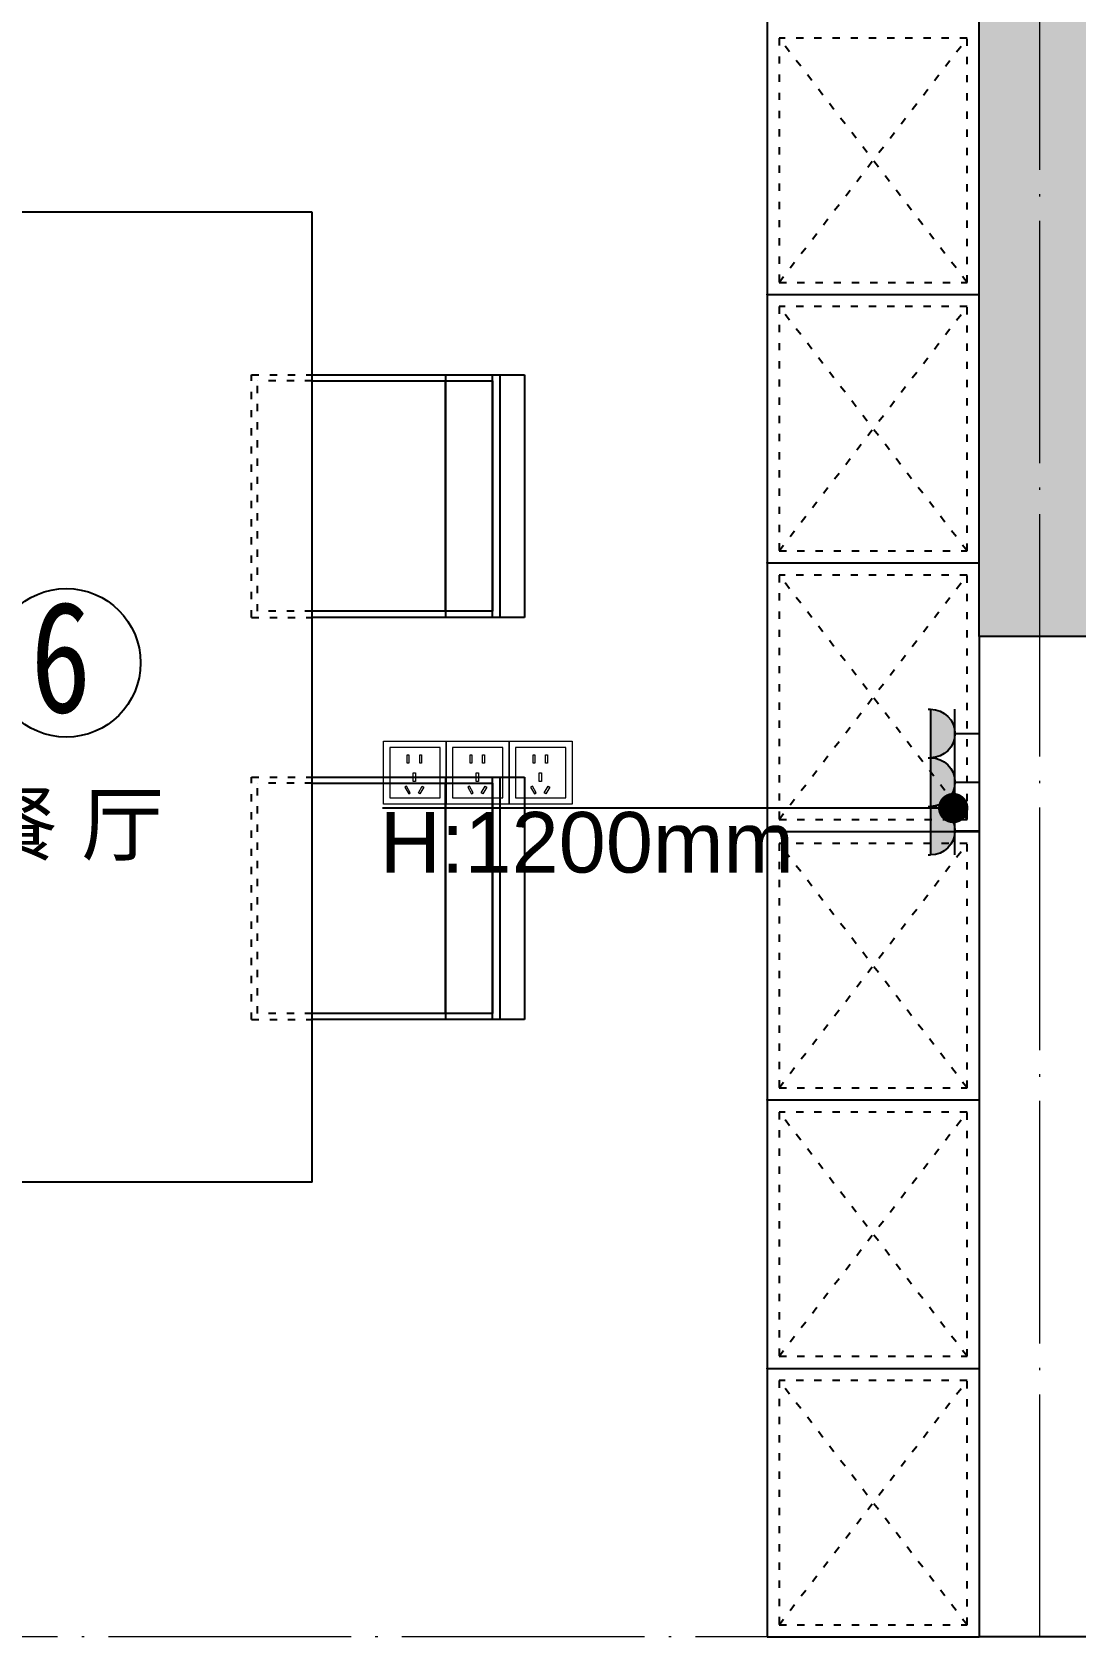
# Model space of a CAD drawing. Header units: inches. Extents: x -50945 to 250244, y -404780 to 18493.
# Drawn here: x 109137 to 110858, y -280179 to -277531 of the extents above; entities that cross this region are included whole.
import ezdxf

# ---------------------------------------------------------------- set-up
doc = ezdxf.new("R2010")
doc.units = ezdxf.units.IN
doc.header["$MEASUREMENT"] = 0
doc.linetypes.add('ACAD_ISO03W100', pattern=[30, 12, -18])
doc.linetypes.add('DOTE', pattern=[2.42, 2, -0.2, 0.02, -0.2])
doc.layers.add('0000插座', color=1, linetype='Continuous', lineweight=25)
doc.layers.add('0000照明', color=241, linetype='Continuous', lineweight=25)
for name, color, linetype in [('D-ARCHI', 250, 'Continuous'), ('EVH 立面填充', 8, 'Continuous'), ('IBS-182-原建筑非承重墙', 150, 'Continuous'), ('IBS-200-原建筑承重墙柱', 200, 'Continuous'), ('IDS-040-固定高家具', 40, 'Continuous'), ('IFF-51-活动家具', 51, 'Continuous'), ('房间编号', 50, 'Continuous')]:
    doc.layers.add(name, color=color, linetype=linetype)
doc.styles.add('ARI', font='', dxfattribs={"width": 0.8, "height": 200})
doc.styles.add('HBA-DIMT', font='ARCHS.SHX', dxfattribs={"width": 0.8})
doc.styles.add('MtXpl_Arial_Unicode_', font='Arial Unicode.ttf')
doc.styles.get("Standard").update_dxf_attribs({"font": 'Arial.ttf'})
doc.styles.get('ARI').set_extended_font_data('SimSun')
doc.dimstyles.new('HBA_40', dxfattribs={"dimscale": 50, "dimtxt": 2.5, "dimasz": 0.1, "dimexe": 2, "dimexo": 2.5, "dimgap": 0.6, "dimtad": 1, "dimdec": 0, "dimrnd": 5, "dimzin": 0, "dimtxsty": 'HBA-DIMT', "dimblk": 'HBA_DIMENSION_TICK', "dimblk1": 'HBA_DIMENSION_TICK', "dimblk2": 'HBA_DIMENSION_TICK', "dimcen": 0.125, "dimclrd": 44, "dimclre": 44, "dimclrt": 2, "dimadec": 0, "dimazin": 0, "dimtfac": 1, "dimtdec": 0, "dimtix": 1, "dimtmove": 1, "dimatfit": 3, "dimldrblk": 'HBA_Leader_Dot', "dimfxl": 0, "dimtvp": 1, "dimtfill": 1, "dimtolj": 1, "dimtzin": 0, "dimarcsym": 0})

# ---------------------------------------------------------------- blocks, each defined once
blk = doc.blocks.new('_LINKPT1')
blk.add_line((0, 0), (0, 0))
blk = doc.blocks.new('M_X23')
for p, q in [((-0.5, 1.05), (-0.5, 1)), ((-0.5, 1), (0.5, 1)), ((0.5, 1.05), (0.5, 1)), ((0.5, 0.5), (-0.5, 0.5)), ((0, 0.5), (0, 0))]:
    blk.add_line(p, q)
blk.add_arc((0, 1), 0.5, 180, 0)
for points in [[(0.433, 0.75), (-0.433, 0.75), (0.5, 1), (-0.5, 1)], [(0.25, 0.567), (-0.25, 0.567), (0.433, 0.75), (-0.433, 0.75)], [(0, 0.5), (0, 0.5), (0.25, 0.567), (-0.25, 0.567)]]:
    blk.add_solid(points)
blk.add_blockref('_LINKPT1', (0.001, 0))
at = {"width": 0.8, "flags": 9}
blk.add_attdef('A', (0, 0), '', height=0.00002, dxfattribs=at)
blk = doc.blocks.new('HBA_DIMENSION_TICK')
at = {"color": 0, "linetype": 'ByBlock'}
for p, q in [((-10, 0), (0, 0)), ((0, 0), (10, 0))]:
    blk.add_line(p, q, dxfattribs=at)
at = {"color": 50, "linetype": 'ByBlock'}
blk.add_solid([(-10, -7), (-7, -10), (7, 10), (10, 7)], dxfattribs=at)
blk = doc.blocks.new('HBA_Leader_Dot')
at = {"color": 0, "linetype": 'ByBlock'}
blk.add_line((-5, 0), (-10, 0), dxfattribs=at)
at = {"color": 0, "linetype": 'ByBlock', "const_width": 5}
blk.add_lwpolyline([(-2.5, 0, 1), (2.5, 0, 1)], format="xyb", close=True, dxfattribs=at)
blk = doc.blocks.new('h46jtr')
at = {"lineweight": 0}
for points in [[(4759.4, 50.76), (4763.7, 50.76), (4763.7, 46.46), (4759.4, 46.46)], [(4763.27, 50.33), (4759.83, 50.33), (4759.83, 46.89), (4763.27, 46.89)], [(4761.03, 49.83), (4761.14, 49.83), (4761.14, 49.26), (4761.03, 49.26)], [(4761.88, 49.83), (4762, 49.83), (4762, 49.26), (4761.88, 49.26)], [(4761.44, 48.58), (4761.59, 48.58), (4761.59, 48), (4761.44, 48)], [(4760.98, 47.68), (4760.86, 47.61), (4761.13, 47.16), (4761.24, 47.22)], [(4762.05, 47.68), (4762.16, 47.61), (4761.9, 47.16), (4761.79, 47.22)]]:
    blk.add_lwpolyline(points, close=True, dxfattribs=at)

msp = doc.modelspace()

# ---------------------------------------------------------------- hatches: boundary and pattern name
at = {"layer": 'EVH 立面填充'}
h = msp.add_hatch(color=256, dxfattribs=at)
h.dxf.hatch_style = 1
h.paths.add_polyline_path([(110698.67, -277078.62), (110698.67, -278528.62), (110918.67, -278528.62), (110918.67, -276838.62), (110488.67, -276838.62), (110488.67, -277078.62)])

# ---------------------------------------------------------------- linework, layer by layer
for p in [(110348.67, -277964.33), (110348.67, -278407.19), (110348.67, -278850.05), (110348.67, -279292.9), (110348.67, -279735.76)]:
    msp.add_point(p)
at = {"layer": 'D-ARCHI', "color": 251, "linetype": 'DOTE', "lineweight": 5, "ltscale": 200}
for p, q in [((110798.67, -280178.62), (110798.67, -272638.38)), ((116438.67, -280178.62), (96111.41, -280178.62))]:
    msp.add_line(p, q, dxfattribs=at)
at = {"layer": 'IBS-182-原建筑非承重墙'}
for p in [(110698.67, -278528.62), (111018.67, -280178.62)]:
    msp.add_line(p, (110698.67, -280178.62), dxfattribs=at)
at = {"layer": 'IBS-200-原建筑承重墙柱', "ltscale": 0.02}
for p, q in [((110698.67, -278528.62), (110698.67, -277078.62)), ((110918.67, -278528.62), (110698.67, -278528.62))]:
    msp.add_line(p, q, dxfattribs=at)
at = {"layer": 'IDS-040-固定高家具'}
for p, q in [((110348.67, -277078.62), (110348.67, -280178.62)), ((110348.67, -277964.33), (110698.67, -277964.33)), ((110348.67, -278407.19), (110698.67, -278407.19)), ((110348.67, -278850.05), (110698.67, -278850.05)), ((110348.67, -279292.9), (110698.67, -279292.9)), ((110348.67, -279735.76), (110698.67, -279735.76)), ((110348.67, -280178.62), (110698.67, -280178.62))]:
    msp.add_line(p, q, dxfattribs=at)
at = {"layer": 'IDS-040-固定高家具', "linetype": 'ACAD_ISO03W100'}
for p, q in [((110368.67, -277944.33), (110678.67, -277541.48)), ((110678.67, -277944.33), (110368.67, -277541.48)), ((110368.67, -278387.19), (110678.67, -277984.33)), ((110678.67, -278387.19), (110368.67, -277984.33)), ((110368.67, -278830.05), (110678.67, -278427.19)), ((110678.67, -278830.05), (110368.67, -278427.19)), ((110368.67, -279272.9), (110678.67, -278870.05)), ((110678.67, -279272.9), (110368.67, -278870.05)), ((110368.67, -279715.76), (110678.67, -279312.9)), ((110678.67, -279715.76), (110368.67, -279312.9)), ((110368.67, -280158.62), (110678.67, -279755.76)), ((110678.67, -280158.62), (110368.67, -279755.76))]:
    msp.add_line(p, q, dxfattribs=at)
for points in [[(110368.67, -277944.33), (110678.67, -277944.33), (110678.67, -277541.48), (110368.67, -277541.48)], [(110368.67, -278387.19), (110678.67, -278387.19), (110678.67, -277984.33), (110368.67, -277984.33)], [(110368.67, -278830.05), (110678.67, -278830.05), (110678.67, -278427.19), (110368.67, -278427.19)], [(110368.67, -279272.9), (110678.67, -279272.9), (110678.67, -278870.05), (110368.67, -278870.05)], [(110368.67, -279715.76), (110678.67, -279715.76), (110678.67, -279312.9), (110368.67, -279312.9)], [(110368.67, -280158.62), (110678.67, -280158.62), (110678.67, -279755.76), (110368.67, -279755.76)]]:
    msp.add_lwpolyline(points, close=True, dxfattribs=at)
at = {"layer": 'IFF-51-活动家具'}
for p, q in [((109598.67, -277828.62, 0), (108798.67, -277828.62, 0)), ((109598.67, -279428.62), (109598.67, -277828.62)), ((109598.67, -278096.84, 0), (109948.67, -278096.84, 0)), ((109598.67, -278106.84, 0), (109818.67, -278106.84, 0)), ((109818.67, -278096.84, 0), (109818.67, -278496.84, 0)), ((109818.67, -278106.84, 0), (109818.67, -278486.84, 0)), ((109818.67, -278486.84, 0), (109818.67, -278106.84, 0)), ((109818.67, -278106.84, 0), (109895.91, -278106.84, 0)), ((109895.91, -278496.84, 0), (109895.91, -278096.84, 0)), ((109895.91, -278106.84, 0), (109895.91, -278486.84, 0)), ((109908.67, -278496.84, 0), (109908.67, -278096.84, 0)), ((109908.67, -278096.84, 0), (109948.67, -278096.84, 0)), ((109948.67, -278096.84, 0), (109948.67, -278496.84, 0)), ((109948.67, -278496.84, 0), (109598.67, -278496.84, 0)), ((109818.67, -278486.84, 0), (109598.68, -278486.84, 0)), ((109895.91, -278486.84, 0), (109818.67, -278486.84, 0)), ((109948.67, -278496.84, 0), (109908.67, -278496.84, 0)), ((109598.67, -278760.45, 0), (109948.67, -278760.45, 0)), ((109598.67, -278770.45, 0), (109818.67, -278770.45, 0)), ((109818.67, -278760.45, 0), (109818.67, -279160.45, 0)), ((109818.67, -278770.45, 0), (109818.67, -279150.45, 0)), ((109818.67, -279150.45, 0), (109818.67, -278770.45, 0)), ((109818.67, -278770.45, 0), (109895.91, -278770.45, 0)), ((109895.91, -279160.45, 0), (109895.91, -278760.45, 0)), ((109895.91, -278770.45, 0), (109895.91, -279150.45, 0)), ((109908.67, -279160.45, 0), (109908.67, -278760.45, 0)), ((109908.67, -278760.45, 0), (109948.67, -278760.45, 0)), ((109948.67, -278760.45, 0), (109948.67, -279160.45, 0)), ((109948.67, -279160.45, 0), (109598.67, -279160.45, 0)), ((109818.67, -279150.45, 0), (109598.68, -279150.45, 0)), ((109895.91, -279150.45, 0), (109818.67, -279150.45, 0)), ((109948.67, -279160.45, 0), (109908.67, -279160.45, 0)), ((109598.67, -279428.62, 0), (108798.67, -279428.62, 0))]:
    msp.add_line(p, q, dxfattribs=at)
at = {"layer": 'IFF-51-活动家具', "linetype": 'ACAD_ISO03W100'}
for p, q in [((109498.67, -278496.84, 0), (109498.67, -278096.84, 0)), ((109498.67, -278096.84, 0), (109598.67, -278096.84, 0)), ((109508.67, -278486.84, 0), (109508.67, -278106.84, 0)), ((109598.68, -278106.84, 0), (109508.67, -278106.84, 0)), ((109498.67, -278496.84, 0), (109598.67, -278496.84, 0)), ((109598.68, -278486.84, 0), (109508.67, -278486.84, 0)), ((109498.67, -279160.45, 0), (109498.67, -278760.45, 0)), ((109498.67, -278760.45, 0), (109598.67, -278760.45, 0)), ((109508.67, -279150.45, 0), (109508.67, -278770.45, 0)), ((109598.68, -278770.45, 0), (109508.67, -278770.45, 0)), ((109498.67, -279160.45, 0), (109598.67, -279160.45, 0)), ((109598.68, -279150.45, 0), (109508.67, -279150.45, 0))]:
    msp.add_line(p, q, dxfattribs=at)
at = {"layer": '房间编号'}
msp.add_circle((109193.07, -278571.93), 122.5, dxfattribs=at)

# ---------------------------------------------------------------- block references
at = {"layer": '0000插座', "lineweight": 5, "xscale": -80.1239835984177, "yscale": 80.1239835984177, "zscale": 80.1239835984177, "rotation": 90}
for p in [(110698.67, -278688.49), (110698.67, -278768.62), (110698.67, -278848.74)]:
    msp.add_blockref('M_X23', p, dxfattribs=at)
at = {"layer": '0000插座', "color": 8, "lineweight": 5, "xscale": 24.14285714285714, "yscale": 24.14285714285714, "zscale": 24.14285714285714}
for p in [(-5189.5, -279926.45), (-5085.69, -279926.45), (-4981.87, -279926.45)]:
    msp.add_blockref('h46jtr', p, dxfattribs=at)

# ---------------------------------------------------------------- texts
at = {"layer": '0000插座', "insert": (109710.09, -278817.9), "char_height": 100, "width": 2800.5718, "attachment_point": 1, "style": 'MtXpl_Arial_Unicode_'}
msp.add_mtext('H:1200mm', dxfattribs=at)
at = {"layer": '房间编号', "color": 8, "style": 'MtXpl_Arial_Unicode_'}
msp.add_text('餐 厅', height=100, dxfattribs=at).set_placement((109042.47, -278887.69))
at = {"layer": '房间编号', "insert": (109234, -278470.05), "char_height": 183.75, "width": 2606.4647, "attachment_point": 3, "style": 'ARI'}
msp.add_mtext('6', dxfattribs=at)

# ---------------------------------------------------------------- leaders
at = {"layer": '0000照明'}
msp.add_leader([(110655.76, -278811.45), (109714.65, -278811.45)], dimstyle='HBA_40', override={"dimgap": 0.6, "dimtad": 0}, dxfattribs=at)

doc.saveas('drawing.dxf')
